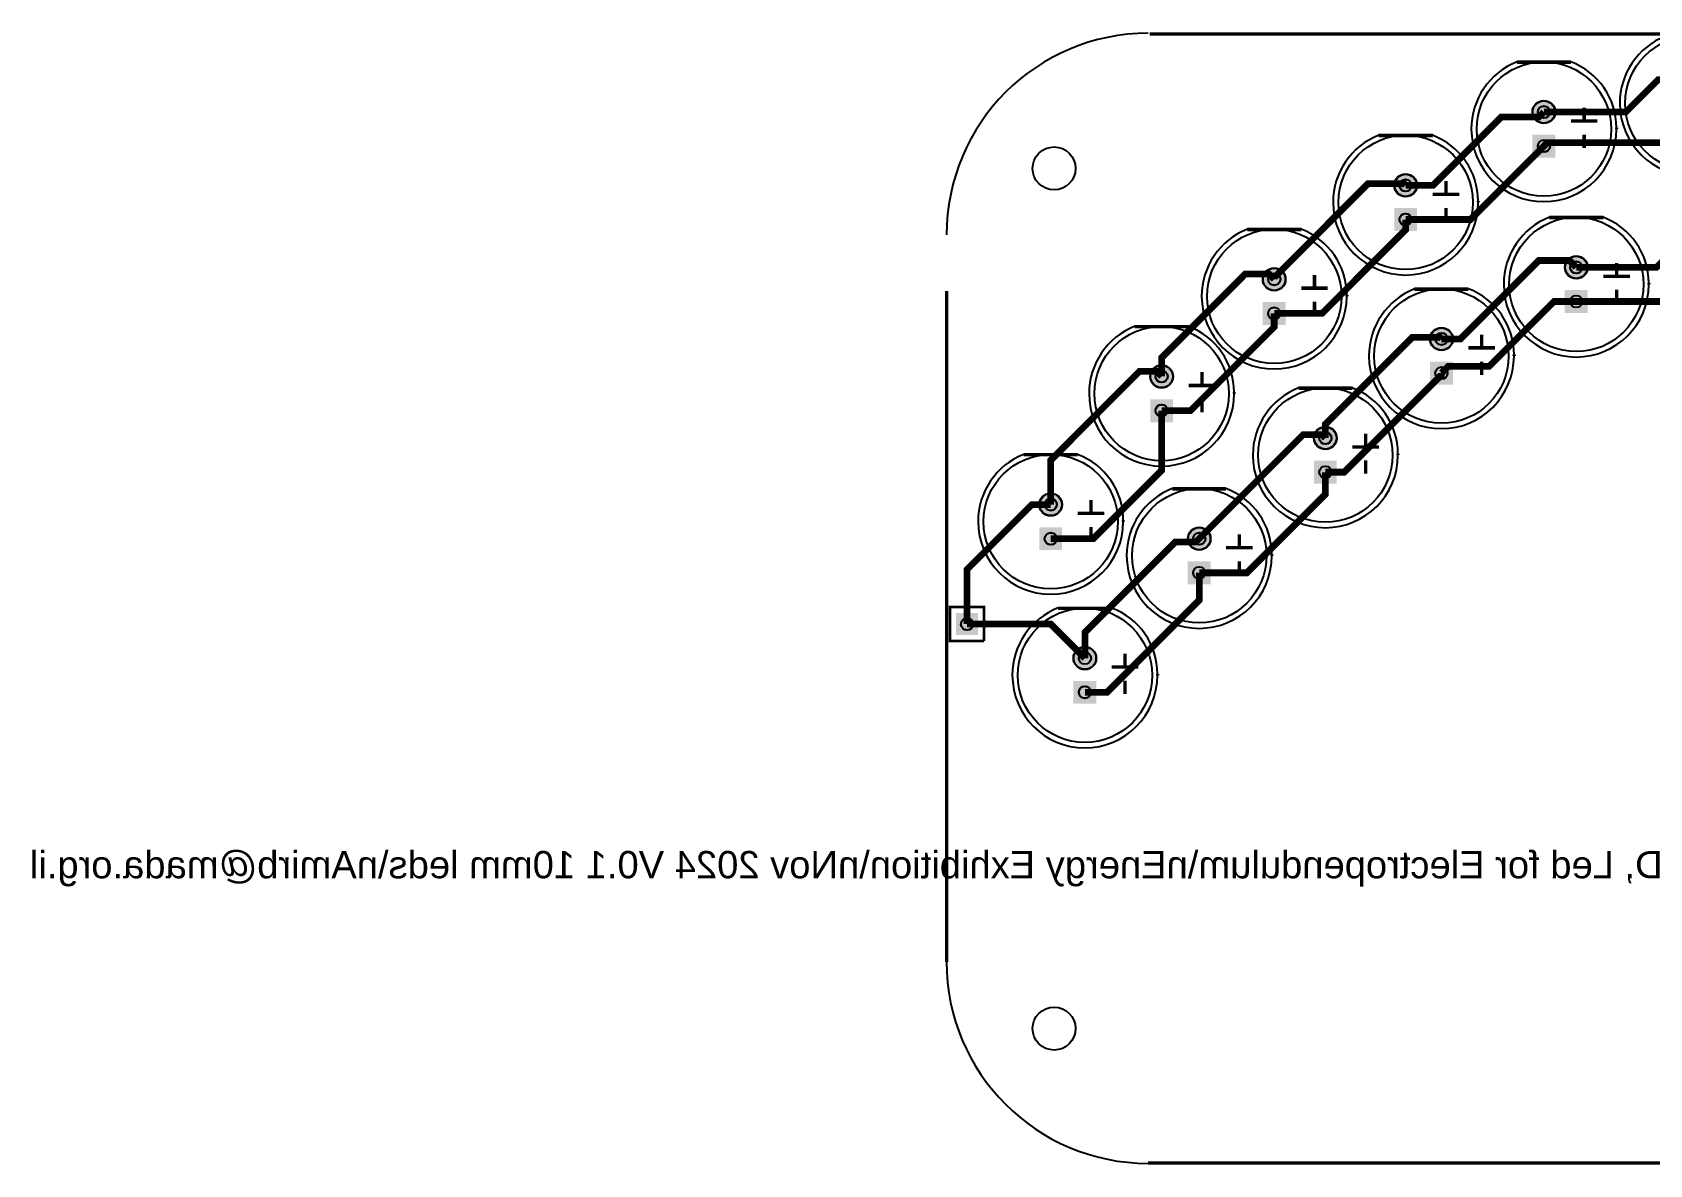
# Model space of a CAD drawing. Header units: millimetres. Extents: x -68 to 200, y -2 to 82.
# Drawn here: x -68 to 52.3, y -2.1 to 82.1 of the extents above; entities that cross this region are included whole.
import ezdxf

# ---------------------------------------------------------------- set-up
doc = ezdxf.new("R2010")
doc.units = ezdxf.units.MM
for name, color, linetype, true_color in [('BoardOutLine', 7, 'Continuous', 0xff00ff), ('BottomSolderMaskLayer', 7, 'Continuous', 0xaa00ff), ('Multi-Layer', 7, 'Continuous', 0xc0c0c0), ('TopLayer', 7, 'Continuous', 0xff0000), ('TopSilkLayer', 7, 'Continuous', 0xffcc00), ('TopSolderMaskLayer', 7, 'Continuous', 0x800080)]:
    doc.layers.add(name, color=color, linetype=linetype, true_color=true_color)
doc.styles.get("Standard").update_dxf_attribs({"font": 'arial.ttf'})

msp = doc.modelspace()

# ---------------------------------------------------------------- hatches: boundary and pattern name
at = {"layer": 'BottomSolderMaskLayer'}
for points in [[(43.6, 76.2, 1), (45.3, 76.2, 1)], [(43.6, 72.81), (43.6, 74.51), (45.3, 74.51), (45.3, 72.81)], [(33.31, 70.74, 1), (35.01, 70.74, 1)], [(33.31, 67.35), (33.31, 69.05), (35.01, 69.05), (35.01, 67.35)], [(46.01, 64.64, 1), (47.71, 64.64, 1)], [(23.53, 63.75, 1), (25.23, 63.75, 1)], [(46.01, 61.25), (46.01, 62.95), (47.71, 62.95), (47.71, 61.25)], [(23.53, 60.36), (23.53, 62.07), (25.23, 62.07), (25.23, 60.36)], [(35.98, 59.31, 1), (37.68, 59.31, 1)], [(15.15, 56.52, 1), (16.85, 56.52, 1)], [(35.98, 55.92), (35.98, 57.62), (37.68, 57.62), (37.68, 55.92)], [(15.15, 53.12), (15.15, 54.83), (16.85, 54.83), (16.85, 53.12)], [(27.34, 51.94, 1), (29.04, 51.94, 1)], [(27.34, 48.55), (27.34, 50.25), (29.04, 50.25), (29.04, 48.55)], [(6.9, 46.99, 1), (8.6, 46.99, 1)], [(6.9, 43.6), (6.9, 45.3), (8.6, 45.3), (8.6, 43.6)], [(17.95, 44.45, 1), (19.65, 44.45, 1)], [(17.95, 41.06), (17.95, 42.76), (19.65, 42.76), (19.65, 41.06)], [(2.34, 38.91), (2.34, 37.29), (0.71, 37.29), (0.71, 38.91)], [(9.44, 35.56, 1), (11.14, 35.56, 1)], [(9.44, 32.17), (9.44, 33.87), (11.14, 33.87), (11.14, 32.17)]]:
    msp.add_hatch(color=256, dxfattribs=at).paths.add_polyline_path(points)
at = {"layer": 'Multi-Layer'}
for points in [[(43.62, 76.2, 1), (45.28, 76.2, 1)], [(43.62, 72.83), (43.62, 74.49), (45.28, 74.49), (45.28, 72.83)], [(33.34, 70.74, 1), (34.99, 70.74, 1)], [(33.34, 67.37), (33.34, 69.02), (34.99, 69.02), (34.99, 67.37)], [(46.04, 64.64, 1), (47.69, 64.64, 1)], [(23.56, 63.75, 1), (25.21, 63.75, 1)], [(46.04, 61.28), (46.04, 62.93), (47.69, 62.93), (47.69, 61.28)], [(23.56, 60.39), (23.56, 62.04), (25.21, 62.04), (25.21, 60.39)], [(36, 59.31, 1), (37.66, 59.31, 1)], [(15.18, 56.52, 1), (16.83, 56.52, 1)], [(36, 55.94), (36, 57.59), (37.66, 57.59), (37.66, 55.94)], [(15.18, 53.15), (15.18, 54.8), (16.83, 54.8), (16.83, 53.15)], [(27.37, 51.94, 1), (29.02, 51.94, 1)], [(27.37, 48.58), (27.37, 50.23), (29.02, 50.23), (29.02, 48.58)], [(6.92, 46.99, 1), (8.57, 46.99, 1)], [(6.92, 43.62), (6.92, 45.28), (8.57, 45.28), (8.57, 43.62)], [(17.97, 44.45, 1), (19.62, 44.45, 1)], [(17.97, 41.08), (17.97, 42.74), (19.62, 42.74), (19.62, 41.08)], [(2.31, 38.89), (2.31, 37.31), (0.74, 37.31), (0.74, 38.89)], [(9.46, 35.56, 1), (11.11, 35.56, 1)], [(9.46, 32.19), (9.46, 33.85), (11.11, 33.85), (11.11, 32.19)]]:
    msp.add_hatch(color=256, dxfattribs=at).paths.add_polyline_path(points)
at = {"layer": 'TopSolderMaskLayer'}
for points in [[(43.6, 76.2, 1), (45.3, 76.2, 1)], [(43.6, 72.81), (43.6, 74.51), (45.3, 74.51), (45.3, 72.81)], [(33.31, 70.74, 1), (35.01, 70.74, 1)], [(33.31, 67.35), (33.31, 69.05), (35.01, 69.05), (35.01, 67.35)], [(46.01, 64.64, 1), (47.71, 64.64, 1)], [(23.53, 63.75, 1), (25.23, 63.75, 1)], [(46.01, 61.25), (46.01, 62.95), (47.71, 62.95), (47.71, 61.25)], [(23.53, 60.36), (23.53, 62.07), (25.23, 62.07), (25.23, 60.36)], [(35.98, 59.31, 1), (37.68, 59.31, 1)], [(15.15, 56.52, 1), (16.85, 56.52, 1)], [(35.98, 55.92), (35.98, 57.62), (37.68, 57.62), (37.68, 55.92)], [(15.15, 53.12), (15.15, 54.83), (16.85, 54.83), (16.85, 53.12)], [(27.34, 51.94, 1), (29.04, 51.94, 1)], [(27.34, 48.55), (27.34, 50.25), (29.04, 50.25), (29.04, 48.55)], [(6.9, 46.99, 1), (8.6, 46.99, 1)], [(6.9, 43.6), (6.9, 45.3), (8.6, 45.3), (8.6, 43.6)], [(17.95, 44.45, 1), (19.65, 44.45, 1)], [(17.95, 41.06), (17.95, 42.76), (19.65, 42.76), (19.65, 41.06)], [(2.34, 38.91), (2.34, 37.29), (0.71, 37.29), (0.71, 38.91)], [(9.44, 35.56, 1), (11.14, 35.56, 1)], [(9.44, 32.17), (9.44, 33.87), (11.14, 33.87), (11.14, 32.17)]]:
    msp.add_hatch(color=256, dxfattribs=at).paths.add_polyline_path(points)

# ---------------------------------------------------------------- linework, layer by layer
at = {"layer": 'BoardOutLine', "const_width": 0.254}
for points in [[(15.11, 82), (185.11, 82)], [(0, 12.95), (0, 62.87)], [(185, -2), (15, -2)]]:
    msp.add_lwpolyline(points, dxfattribs=at)
at = {"layer": 'BoardOutLine'}
for centre, start, end in [((15, 67.06), 90, 180), ((14.99, 12.97), 180, 270)]:
    msp.add_arc(centre, 15, start, end, dxfattribs=at)
at = {"layer": 'BottomSolderMaskLayer'}
for centre, radius in [((44.45, 76.2), 0.851), ((44.45, 76.2), 0.458), ((44.45, 73.66), 0.458), ((34.16, 70.74), 0.851), ((34.16, 70.74), 0.458), ((34.16, 68.2), 0.458), ((46.86, 64.64), 0.851), ((46.86, 64.64), 0.458), ((24.38, 63.75), 0.851), ((24.38, 63.75), 0.458), ((24.38, 61.21), 0.458), ((46.86, 62.1), 0.458), ((36.83, 59.31), 0.851), ((36.83, 59.31), 0.458), ((16, 56.52), 0.851), ((16, 56.52), 0.458), ((36.83, 56.77), 0.458), ((16, 53.98), 0.458), ((28.19, 51.94), 0.851), ((28.19, 51.94), 0.458), ((28.19, 49.4), 0.458), ((7.75, 46.99), 0.851), ((7.75, 46.99), 0.458), ((7.75, 44.45), 0.458), ((18.8, 44.45), 0.851), ((18.8, 44.45), 0.458), ((18.8, 41.91), 0.458), ((1.52, 38.1), 0.459), ((10.29, 35.56), 0.851), ((10.29, 35.56), 0.458), ((10.29, 33.02), 0.458)]:
    msp.add_circle(centre, radius, dxfattribs=at)
at = {"layer": 'Multi-Layer'}
for centre, radius in [((44.45, 76.2), 0.826), ((44.45, 76.2), 0.445), ((8, 72), 1.6), ((44.45, 73.66), 0.445), ((34.16, 70.74), 0.826), ((34.16, 70.74), 0.445), ((34.16, 68.2), 0.445), ((46.86, 64.64), 0.826), ((46.86, 64.64), 0.445), ((24.38, 63.75), 0.826), ((24.38, 63.75), 0.445), ((24.38, 61.21), 0.445), ((46.86, 62.1), 0.445), ((36.83, 59.31), 0.826), ((36.83, 59.31), 0.445), ((16, 56.52), 0.826), ((16, 56.52), 0.445), ((36.83, 56.77), 0.445), ((16, 53.98), 0.445), ((28.19, 51.94), 0.826), ((28.19, 51.94), 0.445), ((28.19, 49.4), 0.445), ((7.75, 46.99), 0.826), ((7.75, 46.99), 0.445), ((7.75, 44.45), 0.445), ((18.8, 44.45), 0.826), ((18.8, 44.45), 0.445), ((18.8, 41.91), 0.445), ((1.52, 38.1), 0.445), ((10.29, 35.56), 0.826), ((10.29, 35.56), 0.445), ((10.29, 33.02), 0.445), ((8, 8), 1.6)]:
    msp.add_circle(centre, radius, dxfattribs=at)
at = {"layer": 'TopLayer', "const_width": 0.5}
for points in [[(44.45, 76.2), (50.55, 76.2), (52.96, 78.61), (54.99, 78.61), (55.5, 78.11)], [(34.16, 70.74), (36.2, 70.74), (41.28, 75.82), (44.07, 75.82), (44.45, 76.2)], [(44.45, 73.66), (44.7, 73.91), (54.36, 73.91), (55.5, 75.06), (55.5, 75.57)], [(34.16, 68.2), (38.99, 68.2), (44.45, 73.66)], [(24.38, 63.75), (24.38, 63.88), (31.37, 70.87), (34.04, 70.87), (34.16, 70.74)], [(24.38, 61.21), (27.94, 61.21), (34.16, 67.44), (34.16, 68.2)], [(46.86, 64.64), (52.83, 64.64), (54.86, 66.68), (57.28, 66.68), (57.79, 66.17)], [(36.83, 59.31), (38.23, 59.31), (44.07, 65.15), (46.36, 65.15), (46.86, 64.64)], [(16, 56.52), (16, 57.91), (22.22, 64.14), (24, 64.14), (24.38, 63.75)], [(46.86, 62.1), (55.25, 62.1), (56.77, 63.63), (57.79, 63.63)], [(16, 53.98), (18.16, 53.98), (24.38, 60.2), (24.38, 61.21)], [(36.83, 56.77), (37.34, 57.28), (40.39, 57.28), (45.21, 62.1), (46.86, 62.1)], [(28.19, 51.94), (28.19, 52.96), (34.67, 59.44), (36.7, 59.44), (36.83, 59.31)], [(7.75, 46.99), (7.75, 50.29), (14.35, 56.9), (15.62, 56.9), (16, 56.52)], [(28.19, 49.4), (29.59, 49.4), (36.83, 56.64), (36.83, 56.77)], [(7.75, 44.45), (10.92, 44.45), (16, 49.53), (16, 53.98)], [(18.8, 44.45), (26.54, 52.2), (27.94, 52.2), (28.19, 51.94)], [(18.8, 41.91), (22.35, 41.91), (28.19, 47.75), (28.19, 49.4)], [(1.52, 38.1), (1.52, 42.16), (6.35, 46.99), (7.75, 46.99)], [(10.29, 35.56), (10.29, 37.47), (17.02, 44.2), (18.54, 44.2), (18.8, 44.45)], [(10.29, 33.02), (11.94, 33.02), (18.8, 39.88), (18.8, 41.91)], [(1.52, 38.1), (7.75, 38.1), (10.29, 35.56)]]:
    msp.add_lwpolyline(points, dxfattribs=at)
at = {"layer": 'TopSilkLayer'}
for points, const_width in [([(42.44, 79.91), (46.46, 79.91)], 0.254), ([(47.45, 75.54), (47.45, 76.53)], 0.254), ([(48.44, 75.54), (47.45, 75.54), (46.46, 75.54)], 0.254), ([(47.45, 74.52), (47.45, 73.53)], 0.254), ([(49.86, 74.93), (49.86, 75.03)], 0.254), ([(32.16, 74.45), (36.17, 74.45)], 0.254), ([(37.16, 70.08), (37.16, 71.07)], 0.254), ([(38.15, 70.08), (37.16, 70.08), (36.17, 70.08)], 0.254), ([(37.16, 69.06), (37.16, 68.07)], 0.254), ([(39.57, 69.47), (39.57, 69.57)], 0.254), ([(22.38, 67.46), (26.39, 67.46)], 0.254), ([(44.86, 68.35), (48.87, 68.35)], 0.254), ([(49.86, 63.98), (49.86, 64.97)], 0.254), ([(27.38, 63.09), (27.38, 64.08)], 0.254), ([(50.85, 63.98), (49.86, 63.98), (48.87, 63.98)], 0.254), ([(28.37, 63.09), (27.38, 63.09), (26.39, 63.09)], 0.254), ([(29.79, 62.48), (29.79, 62.59)], 0.254), ([(34.82, 63.02), (38.84, 63.02)], 0.254), ([(49.86, 62.97), (49.86, 61.98)], 0.254), ([(52.27, 63.37), (52.27, 63.47)], 0.254), ([(27.38, 62.08), (27.38, 61.09)], 0.254), ([(14, 60.22), (18.01, 60.22)], 0.254), ([(39.83, 58.65), (39.83, 59.64)], 0.254), ([(40.82, 58.65), (39.83, 58.65), (38.84, 58.65)], 0.254), ([(42.24, 58.04), (42.24, 58.14)], 0.254), ([(19, 55.85), (19, 56.85)], 0.254), ([(39.83, 57.63), (39.83, 56.64)], 0.254), ([(19.99, 55.85), (19, 55.85), (18.01, 55.85)], 0.254), ([(21.41, 55.25), (21.41, 55.35)], 0.254), ([(26.19, 55.65), (30.2, 55.65)], 0.254), ([(19, 54.84), (19, 53.85)], 0.254), ([(31.19, 51.28), (31.19, 52.27)], 0.254), ([(5.74, 50.7), (9.75, 50.7)], 0.254), ([(32.18, 51.28), (31.19, 51.28), (30.2, 51.28)], 0.254), ([(33.6, 50.67), (33.6, 50.77)], 0.254), ([(31.19, 50.27), (31.19, 49.28)], 0.254), ([(16.79, 48.16), (20.8, 48.16)], 0.254), ([(10.74, 46.33), (10.74, 47.32)], 0.254), ([(11.73, 46.33), (10.74, 46.33), (9.75, 46.33)], 0.254), ([(13.16, 45.72), (13.16, 45.82)], 0.254), ([(10.74, 45.31), (10.74, 44.32)], 0.254), ([(21.79, 43.79), (21.79, 44.78)], 0.254), ([(22.78, 43.79), (21.79, 43.79), (20.8, 43.79)], 0.254), ([(24.21, 43.18), (24.21, 43.28)], 0.254), ([(21.79, 42.77), (21.79, 41.78)], 0.254), ([(2.79, 36.83), (0.25, 36.83), (0.25, 39.37), (2.79, 39.37), (2.79, 37.47)], 0.203), ([(8.28, 39.27), (12.29, 39.27)], 0.254), ([(2.79, 36.83), (2.79, 37.47)], 0.203), ([(14.27, 34.9), (13.28, 34.9), (12.29, 34.9)], 0.254), ([(13.28, 34.9), (13.28, 35.89)], 0.254), ([(13.28, 33.88), (13.28, 32.89)], 0.254), ([(15.7, 34.29), (15.7, 34.39)], 0.254)]:
    msp.add_lwpolyline(points, dxfattribs=dict(at, const_width=const_width))
for centre in [(55.5, 76.84), (44.45, 74.93), (34.16, 69.47), (24.38, 62.48), (46.86, 63.37), (36.83, 58.04), (16, 55.25), (28.19, 50.67), (7.75, 45.72), (18.8, 43.18), (10.29, 34.29)]:
    msp.add_circle(centre, 5, dxfattribs=at)
for centre, radius, start, end in [((55.48, 76.84), 5.38, 111.5687, 179.9999), ((44.43, 74.93), 5.38, 111.5687, 179.9999), ((44.62, 75.03), 5.23, 0, 69.5118), ((55.5, 76.84), 5.4, 180, 270), ((44.45, 74.93), 5.4, 180, 270), ((44.45, 74.93), 5.4, 270, 0), ((34.14, 69.47), 5.38, 111.5687, 179.9999), ((34.33, 69.57), 5.23, 0, 69.5118), ((34.16, 69.47), 5.4, 180, 270), ((34.16, 69.47), 5.4, 270, 0), ((24.36, 62.48), 5.38, 111.5687, 179.9999), ((24.55, 62.58), 5.23, 0, 69.5118), ((46.84, 63.37), 5.38, 111.5687, 179.9999), ((47.03, 63.47), 5.23, 0, 69.5118), ((36.81, 58.04), 5.38, 111.5687, 179.9999), ((37, 58.14), 5.23, 0, 69.5118), ((46.86, 63.37), 5.4, 180, 270), ((46.86, 63.37), 5.4, 270, 0), ((24.38, 62.48), 5.4, 180, 270), ((24.38, 62.48), 5.4, 270, 0), ((15.98, 55.25), 5.38, 111.5687, 179.9999), ((16.17, 55.35), 5.23, 0, 69.5118), ((36.83, 58.04), 5.4, 180, 270), ((36.83, 58.04), 5.4, 270, 0), ((28.17, 50.67), 5.38, 111.5687, 179.9999), ((28.36, 50.77), 5.23, 0, 69.5118), ((16, 55.25), 5.4, 180, 270), ((16, 55.25), 5.4, 270, 0), ((7.72, 45.72), 5.38, 111.5687, 179.9999), ((7.92, 45.82), 5.23, 0, 69.5118), ((28.19, 50.67), 5.4, 180, 270), ((28.19, 50.67), 5.4, 270, 0), ((18.77, 43.18), 5.38, 111.5687, 179.9999), ((18.97, 43.28), 5.23, 0, 69.5118), ((7.75, 45.72), 5.4, 180, 270), ((7.75, 45.72), 5.4, 270, 0), ((18.8, 43.18), 5.4, 180, 270), ((18.8, 43.18), 5.4, 270, 0), ((10.26, 34.29), 5.38, 111.5687, 179.9999), ((10.46, 34.39), 5.23, 0, 69.5118), ((10.29, 34.29), 5.4, 180, 270), ((10.29, 34.29), 5.4, 270, 0)]:
    msp.add_arc(centre, radius, start, end, dxfattribs=at)
at = {"layer": 'TopSolderMaskLayer'}
for centre, radius in [((44.45, 76.2), 0.851), ((44.45, 76.2), 0.458), ((44.45, 73.66), 0.458), ((34.16, 70.74), 0.851), ((34.16, 70.74), 0.458), ((34.16, 68.2), 0.458), ((46.86, 64.64), 0.851), ((46.86, 64.64), 0.458), ((24.38, 63.75), 0.851), ((24.38, 63.75), 0.458), ((24.38, 61.21), 0.458), ((46.86, 62.1), 0.458), ((36.83, 59.31), 0.851), ((36.83, 59.31), 0.458), ((16, 56.52), 0.851), ((16, 56.52), 0.458), ((36.83, 56.77), 0.458), ((16, 53.98), 0.458), ((28.19, 51.94), 0.851), ((28.19, 51.94), 0.458), ((28.19, 49.4), 0.458), ((7.75, 46.99), 0.851), ((7.75, 46.99), 0.458), ((7.75, 44.45), 0.458), ((18.8, 44.45), 0.851), ((18.8, 44.45), 0.458), ((18.8, 41.91), 0.458), ((1.52, 38.1), 0.459), ((10.29, 35.56), 0.851), ((10.29, 35.56), 0.458), ((10.29, 33.02), 0.458)]:
    msp.add_circle(centre, radius, dxfattribs=at)

# ---------------------------------------------------------------- texts
at = {"layer": 'BottomSilkLayer', "text_generation_flag": 2}
msp.add_text('Pendu_LED, Led for Electropendulum\\nEnergy Exhibition\\nNov 2024 V0.1 10mm leds\\nAmirb@mada.org.il', height=2.032, dxfattribs=at).set_placement((66.55, 19.18))

doc.saveas('drawing.dxf')
